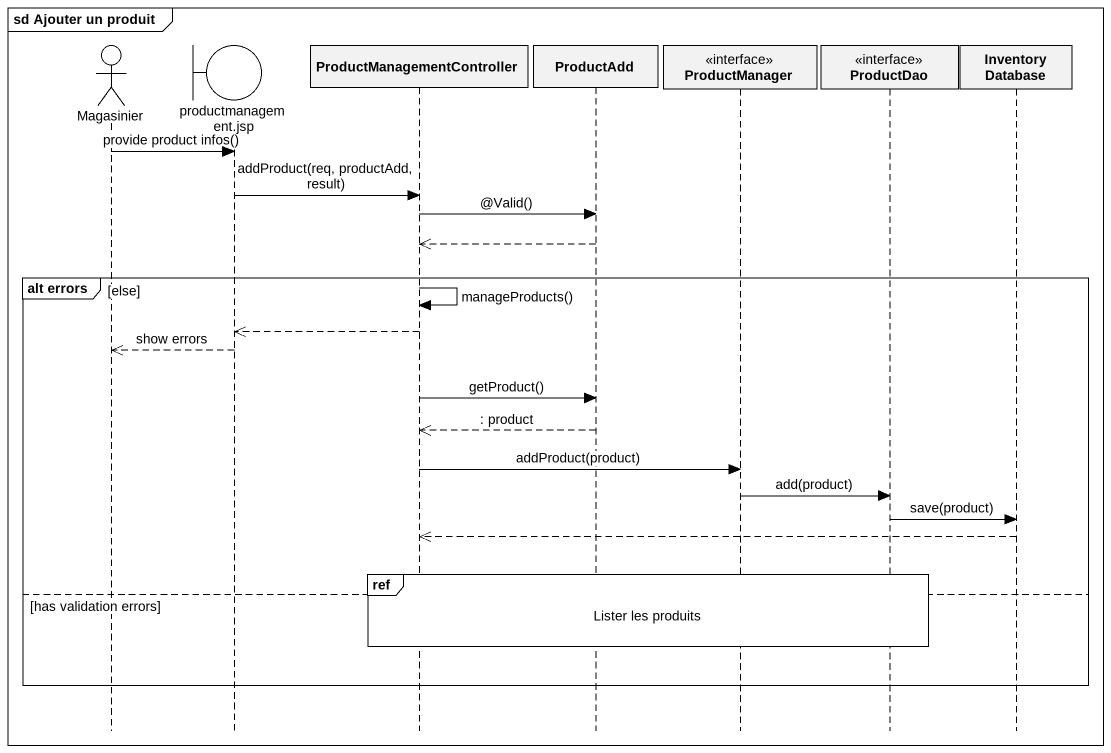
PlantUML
@startuml
mainframe sd Ajouter un produit
hide footbox
actor Magasinier
boundary "productmanagement.jsp" as productmanagement_jsp
participant ProductManagementController
participant ProductAdd
participant ProductManager <<interface>>
participant ProductDao <<interface>>
participant "Inventory Database" as Inventory_Database

Magasinier -> productmanagement_jsp : provide product infos()
productmanagement_jsp -> ProductManagementController : addProduct(req, productAdd, result)
ProductManagementController -> ProductAdd : @Valid()
ProductAdd -->> ProductManagementController
group alt errors [else]
  ProductManagementController -> ProductManagementController : manageProducts()
  ProductManagementController -->> productmanagement_jsp
  productmanagement_jsp -->> Magasinier : show errors
  ProductManagementController -> ProductAdd : getProduct()
  ProductAdd -->> ProductManagementController : : product
  ProductManagementController -> ProductManager : addProduct(product)
  ProductManager -> ProductDao : add(product)
  ProductDao -> Inventory_Database : save(product)
  Inventory_Database -->> ProductManagementController
  ref over ProductManagementController, ProductAdd, ProductManager, ProductDao : Lister les produits
else has validation errors
end
@enduml
